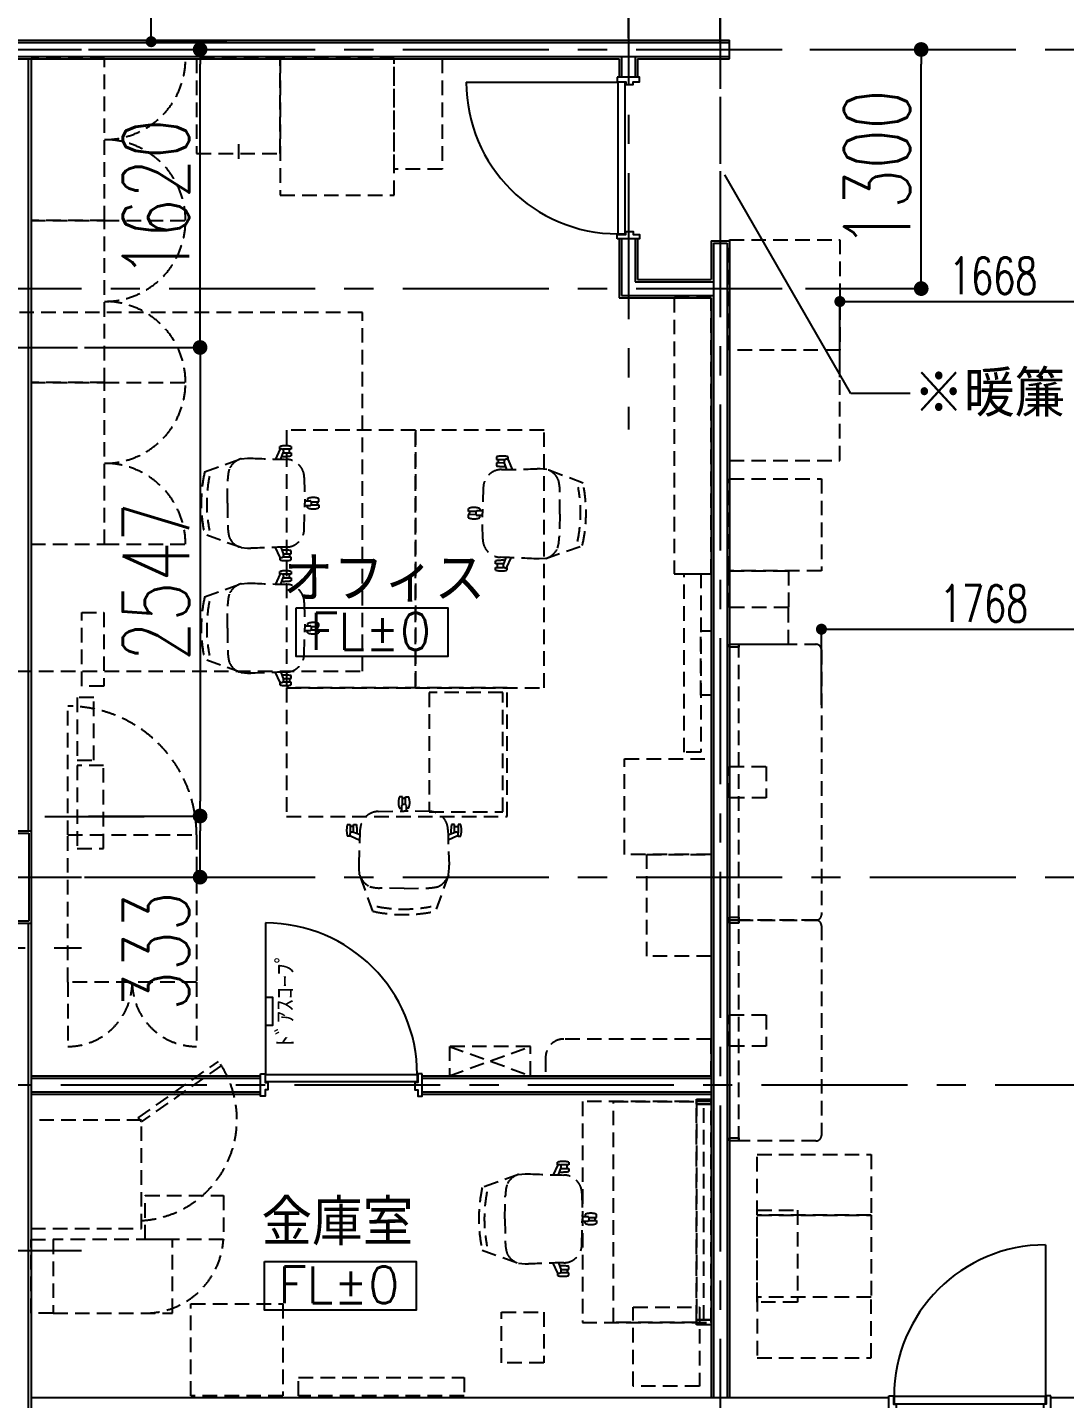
# Model space of a CAD drawing. Extents: x -119186 to 81195, y 1816 to 147180.
# Drawn here: x 31639 to 37278, y 29348 to 36803 of the extents above; entities that cross this region are included whole.
import ezdxf
from ezdxf.enums import TextEntityAlignment as Align

# ---------------------------------------------------------------- set-up
doc = ezdxf.new("R2010")
doc.units = 0
doc.header["$LTSCALE"] = 12.7
doc.header["$MEASUREMENT"] = 0
doc.header["$PDMODE"] = 1
doc.header["$PDSIZE"] = -2
for name, pattern in [('CENTER', [2, 1.25, -0.25, 0.25, -0.25]), ('DASH_0', [8, 6.299213, -1.700787]), ('HIDDEN2', [0.1875, 0.125, -0.0625])]:
    doc.linetypes.add(name, pattern=pattern)
doc.layers.get('0').update_dxf_attribs({"linetype": 'CONTINUOUS'})
doc.layers.get('DEFPOINTS').update_dxf_attribs({"color": 1, "linetype": 'CONTINUOUS'})
for name, color, linetype in [('50 zones', 3, 'CONTINUOUS'), ('80_SHELL_TEXT', 7, 'CONTINUOUS'), ('A_寸法', 9, 'CONTINUOUS'), ('A_建築（下図）', 8, 'CONTINUOUS'), ('A_建築（什器）', 8, 'CONTINUOUS'), ('A_建築（建具）', 2, 'CONTINUOUS'), ('A_建築（新設・仕上げ）', 2, 'CONTINUOUS'), ('A_建築（軽鉄下地）', 8, 'CONTINUOUS'), ('A_記述', 3, 'CONTINUOUS'), ('A_通り芯', 8, 'CENTER')]:
    doc.layers.add(name, color=color, linetype=linetype)
doc.styles.add('Dim', font='simplex.shx', dxfattribs={"width": 0.7, "bigfont": 'extfont2.shx'})
doc.styles.add('MUSER', font='SIMPLEX.shx', dxfattribs={"height": 300, "bigfont": 'BIGFONT.shx'})
doc.styles.get("Standard").update_dxf_attribs({"font": 'txt', "bigfont": 'BIGFONT.SHX'})
doc.dimstyles.new('1-200', dxfattribs={"dimscale": 200, "dimtxt": 3, "dimasz": 1, "dimexe": 1, "dimexo": 1, "dimgap": 1, "dimtad": 1, "dimdec": 0, "dimtxsty": 'Dim', "dimblk": 'DOT', "dimcen": 2.5, "dimadec": 0, "dimazin": 0, "dimtfac": 1, "dimtdec": 0, "dimtix": 1, "dimtmove": 2, "dimatfit": 3, "dimldrblk": '引出線', "dimfxl": 1, "dimlwd": -1, "dimlwe": -1, "dimarcsym": 0})

# ---------------------------------------------------------------- blocks, each defined once
blk = doc.blocks.new('_Dot')
at = {"color": 0, "linetype": 'ByBlock', "lineweight": -2}
blk.add_line((-0.5, 0), (-1, 0), dxfattribs=at)
at = {"color": 0, "linetype": 'ByBlock', "const_width": 0.5}
blk.add_lwpolyline([(-0.25, 0, 1), (0.25, 0, 1)], format="xyb", close=True, dxfattribs=at)
blk = doc.blocks.new('*D38')
at = {"layer": 'A_寸法', "color": 0, "transparency": 16777216}
for p, q in [((34826.2, 37349.6), (34746.2, 37349.6)), ((34906.2, 36743.4), (34906.2, 37349.6)), ((35406.2, 37349.6), (34906.2, 37349.6)), ((35406.2, 36721.2), (35406.2, 37349.6)), ((35486.2, 37349.6), (35566.2, 37349.6))]:
    blk.add_line(p, q, dxfattribs=at)
at = {"layer": 'DEFPOINTS', "color": 0, "transparency": 16777216}
for p in [(34906.2, 37349.6), (34906.2, 36743.4), (35406.2, 36721.2)]:
    blk.add_point(p, dxfattribs=at)
at = {"layer": 'A_寸法', "color": 0, "transparency": 16777216, "xscale": 80, "yscale": 80, "zscale": 80}
blk.add_blockref('_Dot', (34906.2, 37349.6), dxfattribs=at)
at = {"layer": 'A_寸法', "color": 0, "transparency": 16777216, "xscale": 80, "yscale": 80, "zscale": 80, "rotation": 180}
blk.add_blockref('_Dot', (35406.2, 37349.6), dxfattribs=at)
at = {"layer": 'A_寸法', "color": 0, "transparency": 16777216, "insert": (35156.2, 37589.6), "char_height": 360, "attachment_point": 5, "style": 'Dim'}
blk.add_mtext('500', dxfattribs=at)
blk = doc.blocks.new('引出線')
at = {"color": 0, "linetype": 'ByBlock'}
for points in [[(0, 0), (-1.96, -0.4)], [(-1, 0), (0, 0)]]:
    blk.add_lwpolyline(points, dxfattribs=at)
blk = doc.blocks.new('*D39')
at = {"layer": 'A_寸法', "color": 0, "transparency": 16777216}
for p, q in [((35892, 36682.6), (36498.3, 36682.6)), ((36498.3, 35462.6), (36498.3, 36602.6)), ((35869.9, 35382.6), (36498.3, 35382.6))]:
    blk.add_line(p, q, dxfattribs=at)
at = {"layer": 'DEFPOINTS', "color": 0, "transparency": 16777216}
for p in [(35892, 36682.6), (36498.3, 36682.6), (35869.9, 35382.6)]:
    blk.add_point(p, dxfattribs=at)
at = {"layer": 'A_寸法', "color": 0, "transparency": 16777216, "xscale": 80, "yscale": 80, "zscale": 80}
for p, rotation in [((36498.3, 36682.6), 90), ((36498.3, 35382.6), 270)]:
    blk.add_blockref('_Dot', p, dxfattribs=dict(at, rotation=rotation))
at = {"layer": 'A_寸法', "color": 0, "transparency": 16777216, "insert": (36258.3, 36032.6), "char_height": 360, "attachment_point": 5, "rotation": 90, "style": 'Dim'}
blk.add_mtext('1300', dxfattribs=at)
blk = doc.blocks.new('*D40')
at = {"layer": 'A_寸法', "color": 0, "transparency": 16777216}
for p, q in [((31971.4, 36682.6), (32577.7, 36682.6)), ((32577.7, 35142.6), (32577.7, 36602.6)), ((31949.3, 35062.6), (32577.7, 35062.6))]:
    blk.add_line(p, q, dxfattribs=at)
at = {"layer": 'DEFPOINTS', "color": 0, "transparency": 16777216}
for p in [(31971.4, 36682.6), (32577.7, 36682.6), (31949.3, 35062.6)]:
    blk.add_point(p, dxfattribs=at)
at = {"layer": 'A_寸法', "color": 0, "transparency": 16777216, "xscale": 80, "yscale": 80, "zscale": 80}
for p, rotation in [((32577.7, 36682.6), 90), ((32577.7, 35062.6), 270)]:
    blk.add_blockref('_Dot', p, dxfattribs=dict(at, rotation=rotation))
at = {"layer": 'A_寸法', "color": 0, "transparency": 16777216, "insert": (32337.7, 35872.6), "char_height": 360, "attachment_point": 5, "rotation": 90, "style": 'Dim'}
blk.add_mtext('1620', dxfattribs=at)
blk = doc.blocks.new('*D43')
at = {"layer": 'A_寸法', "color": 0, "transparency": 16777216}
for p, q in [((31949.3, 35062.6), (32577.7, 35062.6)), ((32577.7, 34982.6), (32577.7, 32595.1)), ((31971.4, 32515.1), (32577.7, 32515.1))]:
    blk.add_line(p, q, dxfattribs=at)
at = {"layer": 'DEFPOINTS', "color": 0, "transparency": 16777216}
for p in [(31949.3, 35062.6), (31971.4, 32515.1), (32577.7, 32515.1)]:
    blk.add_point(p, dxfattribs=at)
at = {"layer": 'A_寸法', "color": 0, "transparency": 16777216, "xscale": 80, "yscale": 80, "zscale": 80}
for p, rotation in [((32577.7, 35062.6), 90), ((32577.7, 32515.1), 270)]:
    blk.add_blockref('_Dot', p, dxfattribs=dict(at, rotation=rotation))
at = {"layer": 'A_寸法', "color": 0, "transparency": 16777216, "insert": (32337.7, 33788.9), "char_height": 360, "attachment_point": 5, "rotation": 90, "style": 'Dim'}
blk.add_mtext('2547', dxfattribs=at)
blk = doc.blocks.new('*D44')
at = {"layer": 'A_寸法', "color": 0, "transparency": 16777216}
for p, q in [((31971.4, 32515.1), (32577.7, 32515.1)), ((32577.7, 32262.6), (32577.7, 32435.1)), ((31949.3, 32182.6), (32577.7, 32182.6))]:
    blk.add_line(p, q, dxfattribs=at)
at = {"layer": 'DEFPOINTS', "color": 0, "transparency": 16777216}
for p in [(31971.4, 32515.1), (32577.7, 32515.1), (31949.3, 32182.6)]:
    blk.add_point(p, dxfattribs=at)
at = {"layer": 'A_寸法', "color": 0, "transparency": 16777216, "xscale": 80, "yscale": 80, "zscale": 80}
for p, rotation in [((32577.7, 32515.1), 90), ((32577.7, 32182.6), 270)]:
    blk.add_blockref('_Dot', p, dxfattribs=dict(at, rotation=rotation))
at = {"layer": 'A_寸法', "color": 0, "transparency": 16777216, "insert": (32337.7, 31779.9), "char_height": 360, "attachment_point": 5, "rotation": 90, "style": 'Dim'}
blk.add_mtext('333', dxfattribs=at)
blk = doc.blocks.new('*D134')
at = {"layer": 'A_寸法', "color": 0, "transparency": 16777216}
for p, q in [((36056.1, 34901.2), (36056.1, 35312.4)), ((36116.1, 35312.4), (37664.2, 35312.4)), ((37724.2, 34923.4), (37724.2, 35312.4))]:
    blk.add_line(p, q, dxfattribs=at)
at = {"layer": 'DEFPOINTS', "color": 0, "transparency": 16777216}
for p in [(37724.2, 35312.4), (36056.1, 34901.2), (37724.2, 34923.4)]:
    blk.add_point(p, dxfattribs=at)
at = {"layer": 'A_寸法', "color": 0, "transparency": 16777216, "xscale": 60, "yscale": 60, "zscale": 60, "rotation": 180}
blk.add_blockref('_Dot', (36056.1, 35312.4), dxfattribs=at)
at = {"layer": 'A_寸法', "color": 0, "transparency": 16777216, "xscale": 60, "yscale": 60, "zscale": 60}
blk.add_blockref('_Dot', (37724.2, 35312.4), dxfattribs=at)
at = {"layer": 'A_寸法', "color": 0, "transparency": 16777216, "insert": (36890.1, 35452.4), "char_height": 200, "attachment_point": 5, "style": 'Dim'}
blk.add_mtext('1668', dxfattribs=at)
blk = doc.blocks.new('*D123')
at = {"layer": 'A_寸法', "color": 0, "transparency": 16777216}
for p, q in [((35956.1, 33119.6), (35956.1, 33530.8)), ((36016.1, 33530.8), (37664.2, 33530.8)), ((37724.2, 33141.7), (37724.2, 33530.8))]:
    blk.add_line(p, q, dxfattribs=at)
at = {"layer": 'DEFPOINTS', "color": 0, "transparency": 16777216}
for p in [(37724.2, 33530.8), (35956.1, 33119.6), (37724.2, 33141.7)]:
    blk.add_point(p, dxfattribs=at)
at = {"layer": 'A_寸法', "color": 0, "transparency": 16777216, "xscale": 60, "yscale": 60, "zscale": 60, "rotation": 180}
blk.add_blockref('_Dot', (35956.1, 33530.8), dxfattribs=at)
at = {"layer": 'A_寸法', "color": 0, "transparency": 16777216, "xscale": 60, "yscale": 60, "zscale": 60}
blk.add_blockref('_Dot', (37724.2, 33530.8), dxfattribs=at)
at = {"layer": 'A_寸法', "color": 0, "transparency": 16777216, "insert": (36840.1, 33670.8), "char_height": 200, "attachment_point": 5, "style": 'Dim'}
blk.add_mtext('1768', dxfattribs=at)
blk = doc.blocks.new('*D129')
at = {"layer": 'A_寸法', "color": 0, "transparency": 16777216}
for p, q in [((32700.8, 39735.1), (32311.7, 39735.1)), ((32311.7, 36785.1), (32311.7, 39675.1)), ((32722.9, 36725.1), (32311.7, 36725.1))]:
    blk.add_line(p, q, dxfattribs=at)
at = {"layer": 'DEFPOINTS', "color": 0, "transparency": 16777216}
for p in [(32311.7, 39735.1), (32700.8, 39735.1), (32722.9, 36725.1)]:
    blk.add_point(p, dxfattribs=at)
at = {"layer": 'A_寸法', "color": 0, "transparency": 16777216, "xscale": 60, "yscale": 60, "zscale": 60}
for p, rotation in [((32311.7, 39735.1), 90), ((32311.7, 36725.1), 270)]:
    blk.add_blockref('_Dot', p, dxfattribs=dict(at, rotation=rotation))
at = {"layer": 'A_寸法', "color": 0, "transparency": 16777216, "insert": (32171.7, 38230.1), "char_height": 200, "attachment_point": 5, "rotation": 90, "style": 'Dim'}
blk.add_mtext('3010', dxfattribs=at)

msp = doc.modelspace()

# ---------------------------------------------------------------- linework, layer by layer
at = {"layer": '50 zones', "linetype": 'DASH_0', "ltscale": 2}
msp.add_lwpolyline([(35406.16, 36628.14), (35406.16, 35642.64)], dxfattribs=at)
at = {"layer": '80_SHELL_TEXT', "color": 0}
for points in [[(33099.73, 33646.65), (33924.08, 33646.65), (33924.08, 33382.04), (33099.73, 33382.04)], [(32927.55, 30093.68), (33751.9, 30093.68), (33751.9, 29829.07), (32927.55, 29829.07)]]:
    msp.add_lwpolyline(points, close=True, dxfattribs=at)
at = {"layer": 'A_建築（下図）', "color": 8}
for p, q in [((31153.66, 32435.14), (31658.66, 32435.14)), ((31658.66, 32435.14), (31658.66, 31930.14)), ((31166.16, 32422.64), (31646.16, 32422.64)), ((31646.16, 32422.64), (31646.16, 31942.64)), ((31658.66, 31930.14), (31153.66, 31930.14)), ((31646.16, 31942.64), (31166.16, 31942.64))]:
    msp.add_line(p, q, dxfattribs=at)
at = {"layer": 'A_建築（什器）', "color": 8, "linetype": 'HIDDEN2', "ltscale": 50}
for p, q in [((31658.66, 36632.64), (31658.66, 35752.64)), ((32058.66, 36632.64), (31658.66, 36632.64)), ((32058.66, 36632.64), (32498.66, 36632.64)), ((32058.66, 35752.64), (32058.66, 36632.64)), ((33013.66, 36632.64), (32558.66, 36632.64)), ((32558.66, 36632.64), (32558.66, 36117.64)), ((33633.66, 36632.64), (33013.66, 36632.64)), ((33013.66, 36632.64), (33013.66, 35890.64)), ((33013.66, 36117.64), (33013.66, 36632.64)), ((33633.66, 36032.64), (33633.66, 36632.64)), ((33633.66, 36632.64), (33893.66, 36632.64)), ((33633.66, 35890.64), (33633.66, 36632.64)), ((33893.66, 36632.64), (33893.66, 36032.64)), ((32786.16, 36167.64), (32786.16, 36067.64)), ((32558.66, 36117.64), (33013.66, 36117.64)), ((33893.66, 36032.64), (33633.66, 36032.64)), ((33013.66, 35890.64), (33633.66, 35890.64)), ((31658.66, 35752.64), (31658.66, 34872.64)), ((32058.66, 35752.64), (31658.66, 35752.64)), ((31658.66, 35752.64), (32058.66, 35752.64)), ((32058.66, 35752.64), (32498.66, 35752.64)), ((32058.66, 35752.64), (32498.66, 35752.64)), ((32058.66, 34872.64), (32058.66, 35752.64)), ((35356.16, 35332.64), (35156.16, 35332.64)), ((35156.16, 35332.64), (35156.16, 33832.64)), ((35356.16, 33832.64), (35356.16, 35332.64)), ((33460.43, 35252.64), (30510.45, 35252.64)), ((33460.43, 33303.02), (33460.43, 35252.64)), ((31658.66, 34872.64), (31658.66, 33992.64)), ((32058.66, 34872.64), (31658.66, 34872.64)), ((31658.66, 34872.64), (32058.66, 34872.64)), ((32058.66, 34872.64), (32498.66, 34872.64)), ((32058.66, 34872.64), (32498.66, 34872.64)), ((32058.66, 33992.64), (32058.66, 34872.64)), ((33048.21, 34612.03), (33048.21, 33212.03)), ((33748.21, 34612.03), (33048.21, 34612.03)), ((33748.21, 34612.03), (33748.21, 33212.03)), ((34448.21, 34612.03), (33748.21, 34612.03)), ((33748.21, 33212.03), (33748.21, 34612.03)), ((34448.21, 33212.03), (34448.21, 34612.03)), ((33011.03, 34509.59), (33011.03, 34523.78)), ((33073.65, 34523.78), (33073.65, 34509.17)), ((32602.41, 34385.76), (32800.32, 34457.17)), ((32800.32, 34457.17), (32836.28, 34460.67)), ((32836.28, 34460.67), (32853.46, 34460.67)), ((33011.53, 34506.89), (32988.23, 34455.7)), ((33017.58, 34454.93), (33031.54, 34494.34)), ((33063.89, 34509.17), (33029.21, 34509.17)), ((33030.25, 34490.05), (33063.89, 34490.05)), ((33063.89, 34490.05), (33063.89, 34509.17)), ((33073.65, 34509.17), (33063.89, 34509.17)), ((33063.89, 34490.05), (33073.65, 34490.05)), ((33073.65, 34490.05), (33073.65, 34473.63)), ((34190.06, 34468.55), (34189.9, 34453.94)), ((34189.9, 34453.94), (34199.66, 34453.83)), ((34199.45, 34434.71), (34199.66, 34453.83)), ((34199.66, 34453.83), (34234.34, 34453.45)), ((34252, 34450.97), (34274.73, 34399.52)), ((34252.52, 34453.67), (34252.68, 34467.86)), ((34189.69, 34434.82), (34189.51, 34418.41)), ((34199.45, 34434.71), (34189.69, 34434.82)), ((34233.09, 34434.34), (34199.45, 34434.71)), ((34245.36, 34399.08), (34231.84, 34438.65)), ((34426.72, 34402.81), (34409.54, 34403)), ((34462.64, 34398.91), (34426.72, 34402.81)), ((34659.74, 34325.31), (34462.64, 34398.91)), ((32726.09, 34215.67), (32728.07, 34348.34)), ((33144.35, 34356.14), (33146.93, 34215.67)), ((34117.51, 34301.7), (34113.37, 34161.27)), ((33146.7, 34228.03), (33176.72, 34228.6)), ((33161.93, 34240.7), (33161.93, 34228.6)), ((33183.48, 34224.14), (33217, 34224.14)), ((33217, 34224.14), (33217, 34215.67)), ((33217, 34224.14), (33224.09, 34224.14)), ((33224.09, 34224.14), (33224.09, 34240.7)), ((34534.19, 34156.6), (34533.67, 34289.29)), ((32726.09, 34215.67), (32728.07, 34091.08)), ((33144.35, 34075.2), (33146.93, 34215.67)), ((33146.7, 34203.31), (33176.72, 34202.74)), ((33161.93, 34190.63), (33161.93, 34202.74)), ((33183.48, 34207.19), (33217, 34207.19)), ((33217, 34207.19), (33217, 34215.67)), ((33217, 34207.19), (33224.09, 34207.19)), ((33224.09, 34207.19), (33224.09, 34190.63)), ((34036.12, 34153.65), (34035.93, 34137.09)), ((34043.21, 34153.57), (34036.12, 34153.65)), ((34036.3, 34170.6), (34036.49, 34187.16)), ((34043.39, 34170.52), (34036.3, 34170.6)), ((34043.21, 34153.57), (34043.3, 34162.05)), ((34076.72, 34153.2), (34043.21, 34153.57)), ((34043.39, 34170.52), (34043.3, 34162.05)), ((34076.91, 34170.15), (34043.39, 34170.52)), ((34113.47, 34148.91), (34083.44, 34148.67)), ((34113.74, 34173.62), (34083.72, 34174.53)), ((34098.1, 34136.4), (34098.23, 34148.51)), ((34098.65, 34186.47), (34098.52, 34174.37)), ((34114.39, 34020.78), (34113.37, 34161.27)), ((34534.19, 34156.6), (34530.82, 34032.04)), ((32800.32, 33974.17), (32602.41, 34045.58)), ((31658.66, 33992.64), (32058.66, 33992.64)), ((32058.66, 33992.64), (32498.66, 33992.64)), ((32800.32, 33974.17), (32836.28, 33970.67)), ((32836.28, 33970.67), (32853.46, 33970.67)), ((33011.53, 33924.45), (32988.23, 33975.64)), ((33011.03, 33921.75), (33011.03, 33907.56)), ((33017.58, 33976.41), (33031.54, 33937)), ((33063.89, 33922.17), (33029.21, 33922.17)), ((33030.25, 33941.29), (33063.89, 33941.29)), ((33063.89, 33941.29), (33063.89, 33922.17)), ((33063.89, 33941.29), (33073.65, 33941.29)), ((33073.65, 33922.17), (33063.89, 33922.17)), ((33073.65, 33941.29), (33073.65, 33957.7)), ((33073.65, 33907.56), (33073.65, 33922.17)), ((34240.05, 33920.59), (34225.66, 33881.34)), ((34457.28, 33915.94), (34655.97, 33985.15)), ((34183.23, 33852.36), (34183.39, 33866.98)), ((34183.39, 33866.98), (34193.15, 33866.87)), ((34183.6, 33886.09), (34183.78, 33902.51)), ((34193.36, 33885.98), (34183.6, 33886.09)), ((34193.36, 33885.98), (34193.15, 33866.87)), ((34193.15, 33866.87), (34227.83, 33866.48)), ((34227, 33885.61), (34193.36, 33885.98)), ((34245.54, 33868.56), (34269.4, 33919.5)), ((34246, 33865.86), (34245.85, 33851.67)), ((34421.28, 33912.84), (34404.1, 33913.03)), ((34457.28, 33915.94), (34421.28, 33912.84)), ((32602.41, 33706.3), (32800.32, 33777.71)), ((32800.32, 33777.71), (32836.28, 33781.21)), ((32836.28, 33781.21), (32853.46, 33781.21)), ((33011.53, 33827.43), (32988.23, 33776.24)), ((33011.03, 33830.13), (33011.03, 33844.32)), ((33017.58, 33775.47), (33031.54, 33814.88)), ((33063.89, 33829.71), (33029.21, 33829.71)), ((33030.25, 33810.59), (33063.89, 33810.59)), ((33063.89, 33810.59), (33063.89, 33829.71)), ((33073.65, 33829.71), (33063.89, 33829.71)), ((33063.89, 33810.59), (33073.65, 33810.59)), ((33073.65, 33844.32), (33073.65, 33829.71)), ((33073.65, 33810.59), (33073.65, 33794.18)), ((35156.16, 33832.64), (35356.16, 33832.64)), ((35209.65, 32861.64), (35209.65, 33832.64)), ((35209.65, 33832.64), (35300.15, 33832.64)), ((35300.15, 33832.64), (35300.15, 32861.64)), ((32726.09, 33536.21), (32728.07, 33668.88)), ((33144.35, 33676.68), (33146.93, 33536.21)), ((31934.29, 33221.17), (31934.29, 33621.17)), ((31934.29, 33621.17), (32054.29, 33621.17)), ((32054.29, 33621.17), (32054.29, 33221.17)), ((33146.7, 33548.57), (33176.72, 33549.14)), ((33161.93, 33561.24), (33161.93, 33549.14)), ((33224.09, 33544.69), (33224.09, 33561.24)), ((32726.09, 33536.21), (32728.07, 33411.62)), ((33144.35, 33395.74), (33146.93, 33536.21)), ((33146.7, 33523.85), (33176.72, 33523.28)), ((33161.93, 33511.18), (33161.93, 33523.28)), ((33183.48, 33544.69), (33217, 33544.69)), ((33183.48, 33527.74), (33217, 33527.74)), ((33217, 33544.69), (33217, 33536.21)), ((33217, 33544.69), (33224.09, 33544.69)), ((33217, 33527.74), (33217, 33536.21)), ((33217, 33527.74), (33224.09, 33527.74)), ((33224.09, 33527.74), (33224.09, 33511.18)), ((35300.15, 33172.14), (35300.15, 33522.14)), ((35300.15, 33522.14), (35356.15, 33522.14)), ((35356.15, 33522.14), (35356.15, 33172.14)), ((35456.13, 33432.57), (35456.13, 31964.57)), ((32800.32, 33294.71), (32602.41, 33366.12)), ((30510.45, 33303.02), (33460.43, 33303.02)), ((32800.32, 33294.71), (32836.28, 33291.21)), ((32836.28, 33291.21), (32853.46, 33291.21)), ((33011.53, 33244.99), (32988.23, 33296.18)), ((33017.58, 33296.95), (33031.54, 33257.54)), ((33030.25, 33261.83), (33063.89, 33261.83)), ((33063.89, 33261.83), (33063.89, 33242.71)), ((33063.89, 33261.83), (33073.65, 33261.83)), ((33073.65, 33261.83), (33073.65, 33278.25)), ((32054.29, 33221.17), (31934.29, 33221.17)), ((33011.03, 33242.29), (33011.03, 33228.1)), ((33063.89, 33242.71), (33029.21, 33242.71)), ((34248.21, 33212.03), (33048.21, 33212.03)), ((33048.21, 33212.03), (33048.21, 32512.03)), ((33048.21, 33212.03), (33748.21, 33212.03)), ((33073.65, 33242.71), (33063.89, 33242.71)), ((33073.65, 33228.1), (33073.65, 33242.71)), ((33748.21, 33212.03), (34448.21, 33212.03)), ((34223.21, 33187.03), (33823.21, 33187.03)), ((33823.21, 33187.03), (33823.21, 32537.03)), ((34223.21, 32537.03), (34223.21, 33187.03)), ((34248.21, 32512.03), (34248.21, 33212.03)), ((31858.66, 32412.03), (31858.66, 33112.03)), ((31909.49, 33159.27), (31909.49, 32819.27)), ((31999.49, 33159.27), (31909.49, 33159.27)), ((31999.49, 32819.27), (31999.49, 33159.27)), ((35356.15, 33172.14), (35300.15, 33172.14)), ((31909.49, 32819.27), (31999.49, 32819.27)), ((34886.15, 32306.21), (34886.15, 32826.21)), ((34886.15, 32826.21), (35356.15, 32826.21)), ((35300.15, 32861.64), (35209.65, 32861.64)), ((35356.15, 32826.21), (35356.15, 32306.21)), ((31909.49, 32789.27), (31909.49, 32339.27)), ((32053.49, 32789.27), (31909.49, 32789.27)), ((32053.49, 32339.27), (32053.49, 32789.27)), ((33678.29, 32619.12), (33661.73, 32619.12)), ((33678.29, 32612.03), (33678.29, 32619.12)), ((33678.29, 32578.51), (33678.29, 32612.03)), ((33678.29, 32612.03), (33686.76, 32612.03)), ((33695.24, 32612.03), (33686.76, 32612.03)), ((33695.24, 32612.03), (33695.24, 32619.12)), ((33695.24, 32619.12), (33711.8, 32619.12)), ((33695.24, 32578.51), (33695.24, 32612.03)), ((33048.21, 32512.03), (34248.21, 32512.03)), ((33546.3, 32539.38), (33686.76, 32541.96)), ((33661.73, 32556.95), (33673.83, 32556.95)), ((33674.41, 32541.72), (33673.83, 32571.75)), ((33827.23, 32539.38), (33686.76, 32541.96)), ((33699.12, 32541.72), (33699.69, 32571.75)), ((33711.8, 32556.95), (33699.69, 32556.95)), ((33823.21, 32537.03), (34223.21, 32537.03)), ((33378.65, 32468.68), (33393.26, 32468.68)), ((33393.26, 32468.68), (33393.26, 32458.92)), ((33412.38, 32458.92), (33393.26, 32458.92)), ((33393.26, 32458.92), (33393.26, 32424.23)), ((33412.38, 32458.92), (33412.38, 32468.68)), ((33412.38, 32468.68), (33428.8, 32468.68)), ((33412.38, 32425.28), (33412.38, 32458.92)), ((33961.14, 32468.68), (33944.73, 32468.68)), ((33961.14, 32458.92), (33961.14, 32468.68)), ((33961.14, 32425.28), (33961.14, 32458.92)), ((33961.14, 32458.92), (33980.26, 32458.92)), ((33994.88, 32468.68), (33980.26, 32468.68)), ((33980.26, 32468.68), (33980.26, 32458.92)), ((33980.26, 32458.92), (33980.26, 32424.23)), ((31858.66, 31612.03), (31858.66, 32412.03)), ((31858.66, 32412.03), (32558.66, 32412.03)), ((32558.66, 32412.03), (32558.66, 31612.03)), ((33392.84, 32406.06), (33378.65, 32406.06)), ((33395.54, 32406.55), (33446.74, 32383.25)), ((33447.51, 32412.61), (33408.09, 32426.57)), ((33926.02, 32412.61), (33965.44, 32426.57)), ((33977.99, 32406.55), (33926.79, 32383.25)), ((33980.68, 32406.06), (33994.88, 32406.06)), ((31909.49, 32339.27), (32053.49, 32339.27)), ((35356.15, 32306.21), (34886.15, 32306.21)), ((35006.15, 31752.21), (35006.15, 32306.21)), ((35006.15, 32306.21), (35356.15, 32306.21)), ((35356.15, 32306.21), (35356.15, 31752.21)), ((33441.76, 32231.31), (33441.76, 32248.49)), ((33445.26, 32195.35), (33441.76, 32231.31)), ((33928.27, 32195.35), (33931.76, 32231.31)), ((33931.76, 32231.31), (33931.76, 32248.49)), ((33516.67, 31997.44), (33445.26, 32195.35)), ((33928.27, 32195.35), (33856.85, 31997.44)), ((33686.76, 32121.12), (33554.09, 32123.1)), ((33686.76, 32121.12), (33811.35, 32123.1)), ((35456.13, 31932.57), (35456.13, 30764.57)), ((35356.15, 31752.21), (35006.15, 31752.21)), ((31858.66, 31612.03), (31858.66, 31262.03)), ((32558.66, 31612.03), (31858.66, 31612.03)), ((32558.66, 31612.03), (32558.66, 31262.03)), ((33933.76, 31262.64), (34373.76, 31102.64)), ((33933.76, 31102.64), (34373.76, 31262.64)), ((34373.76, 31262.64), (33933.76, 31262.64)), ((33933.76, 31262.64), (33933.76, 31102.64)), ((34373.76, 31102.64), (34373.76, 31262.64)), ((35356.16, 31302.64), (34556.16, 31302.64)), ((35356.16, 31102.64), (35356.16, 31302.64)), ((32240.93, 30874.69), (32678.47, 31181.06)), ((34456.16, 31202.64), (34456.16, 31102.64)), ((32694.27, 31158.5), (32256.72, 30852.13)), ((33933.76, 31102.64), (34373.76, 31102.64)), ((34456.16, 31102.64), (35356.16, 31102.64)), ((34656.16, 30962.03), (34656.16, 29762.03)), ((35356.16, 30962.03), (34656.16, 30962.03)), ((34826.16, 29762.03), (34826.16, 30962.03)), ((34826.16, 30962.03), (35276.16, 30962.03)), ((35276.16, 30948.03), (35276.16, 30976.03)), ((35276.16, 30976.03), (35356.16, 30976.03)), ((35276.16, 30962.03), (35276.16, 29762.03)), ((35356.16, 30948.03), (35276.16, 30948.03)), ((35276.16, 29776.03), (35276.16, 30948.03)), ((35276.16, 30948.03), (35356.16, 30948.03)), ((35316.16, 29776.03), (35316.16, 30948.03)), ((35356.16, 30976.03), (35356.16, 30948.03)), ((35356.16, 29762.03), (35356.16, 30962.03)), ((35356.16, 30948.03), (35356.16, 29776.03)), ((32256.72, 30852.13), (32240.93, 30874.69)), ((32259.66, 30862.03), (31658.66, 30862.03)), ((31658.66, 30862.03), (31658.66, 30272.03)), ((32259.66, 30272.03), (32259.66, 30862.03)), ((34309.54, 30566.05), (34111.63, 30494.64)), ((34309.54, 30566.05), (34345.5, 30569.55)), ((34345.5, 30569.55), (34362.68, 30569.55)), ((34520.75, 30615.77), (34497.45, 30564.57)), ((34520.25, 30618.47), (34520.25, 30632.66)), ((34526.81, 30563.8), (34540.77, 30603.22)), ((34573.11, 30618.05), (34538.43, 30618.05)), ((34539.48, 30598.93), (34573.11, 30598.93)), ((34573.11, 30598.93), (34573.11, 30618.05)), ((34582.87, 30618.05), (34573.11, 30618.05)), ((34573.11, 30598.93), (34582.87, 30598.93)), ((34582.87, 30632.66), (34582.87, 30618.05)), ((34582.87, 30598.93), (34582.87, 30582.51)), ((32278.66, 30212.03), (32278.66, 30452.03)), ((32278.66, 30452.03), (32704.66, 30452.03)), ((32704.66, 30452.03), (32704.66, 30212.03)), ((34235.31, 30324.55), (34237.3, 30449.13)), ((34653.57, 30465.02), (34656.16, 30324.55)), ((34671.15, 30349.58), (34671.15, 30337.48)), ((34733.32, 30333.02), (34733.32, 30349.58)), ((31658.66, 30272.03), (32259.66, 30272.03)), ((34235.31, 30324.55), (34237.3, 30191.88)), ((34653.57, 30184.08), (34656.16, 30324.55)), ((34655.92, 30336.9), (34685.95, 30337.48)), ((34655.92, 30312.19), (34685.95, 30311.62)), ((34671.15, 30299.51), (34671.15, 30311.62)), ((34692.71, 30333.02), (34726.23, 30333.02)), ((34692.71, 30316.07), (34726.23, 30316.07)), ((34726.23, 30333.02), (34726.23, 30324.55)), ((34726.23, 30333.02), (34733.32, 30333.02)), ((34726.23, 30316.07), (34726.23, 30324.55)), ((34726.23, 30316.07), (34733.32, 30316.07)), ((34733.32, 30316.07), (34733.32, 30299.51)), ((31658.66, 30212.03), (31778.66, 30212.03)), ((31658.66, 29812.03), (31658.66, 30212.03)), ((31778.66, 30212.03), (31778.66, 29812.03)), ((32428.66, 30212.03), (31778.66, 30212.03)), ((31778.66, 30212.03), (31778.66, 29812.03)), ((32704.66, 30212.03), (32278.66, 30212.03)), ((32428.66, 29812.03), (32428.66, 30212.03)), ((34111.63, 30154.46), (34309.54, 30083.04)), ((34309.54, 30083.04), (34345.5, 30079.55)), ((34345.5, 30079.55), (34362.68, 30079.55)), ((34520.75, 30033.32), (34497.45, 30084.52)), ((34526.81, 30085.29), (34540.77, 30045.88)), ((34539.48, 30050.17), (34573.11, 30050.17)), ((34573.11, 30050.17), (34573.11, 30031.05)), ((34573.11, 30050.17), (34582.87, 30050.17)), ((34582.87, 30050.17), (34582.87, 30066.58)), ((34520.25, 30030.63), (34520.25, 30016.43)), ((34573.11, 30031.05), (34538.43, 30031.05)), ((34582.87, 30031.05), (34573.11, 30031.05)), ((34582.87, 30016.43), (34582.87, 30031.05)), ((32527.68, 29862.03), (33027.68, 29862.03)), ((32527.68, 29362.03), (32527.68, 29862.03)), ((33027.68, 29862.03), (33027.68, 29362.03)), ((34932.77, 29414.97), (34932.77, 29844.97)), ((34932.77, 29844.97), (35292.77, 29844.97)), ((35292.77, 29844.97), (35292.77, 29414.97)), ((31778.66, 29812.03), (31658.66, 29812.03)), ((31778.66, 29812.03), (32428.66, 29812.03)), ((34216.62, 29542.65), (34216.62, 29817.65)), ((34216.62, 29817.65), (34446.62, 29817.65)), ((34446.62, 29817.65), (34446.62, 29542.65)), ((34656.16, 29762.03), (35356.16, 29762.03)), ((35276.16, 29762.03), (34826.16, 29762.03)), ((35276.16, 29748.03), (35276.16, 29776.03)), ((35276.16, 29776.03), (35356.16, 29776.03)), ((35356.16, 29776.03), (35276.16, 29776.03)), ((35356.16, 29748.03), (35276.16, 29748.03)), ((35356.16, 29776.03), (35356.16, 29748.03)), ((34446.62, 29542.65), (34216.62, 29542.65)), ((33112.93, 29362.03), (33112.93, 29462.29)), ((33112.93, 29462.29), (34012.93, 29462.29)), ((34012.93, 29462.29), (34012.93, 29362.03)), ((35292.77, 29414.97), (34932.77, 29414.97)), ((33027.68, 29362.03), (32527.68, 29362.03)), ((34012.93, 29362.03), (33112.93, 29362.03))]:
    msp.add_line(p, q, dxfattribs=at)
for points in [[(35456.14, 35648.57), (36056.13, 35648.57), (36056.13, 35048.57), (35456.14, 35048.57)], [(36056.13, 35048.57), (35456.13, 35048.57), (35456.13, 34448.57), (36056.13, 34448.57)], [(35456.13, 34348.57), (35956.13, 34348.57), (35956.13, 33848.57), (35456.13, 33848.57)], [(35456.13, 33848.57), (35776.13, 33848.57), (35776.13, 33648.57), (35456.13, 33648.57)], [(35776.13, 33648.57), (35456.13, 33648.57), (35456.13, 33448.57), (35776.13, 33448.57)], [(35456.13, 33432.57), (35456.13, 33448.57), (35506.13, 33448.57), (35506.13, 33432.57)], [(35456.13, 32613.57), (35456.13, 32783.57), (35656.13, 32783.57), (35656.13, 32613.57)], [(35456.13, 31948.57), (35456.13, 31964.57), (35506.13, 31964.57), (35506.13, 31948.57)], [(35456.13, 31932.57), (35456.13, 31948.57), (35506.13, 31948.57), (35506.13, 31932.57)], [(35456.13, 31263.57), (35456.13, 31433.57), (35656.13, 31433.57), (35656.13, 31263.57)], [(35456.13, 30748.57), (35456.13, 30764.57), (35506.13, 30764.57), (35506.13, 30748.57)], [(35606.13, 30674.64), (36226.13, 30674.64), (36226.13, 30344.64), (35606.13, 30344.64)], [(35606.13, 30372.14), (35826.13, 30372.14), (35826.13, 29872.14), (35606.13, 29872.14)], [(35606.13, 30344.64), (36226.13, 30344.64), (36226.13, 29899.64), (35606.13, 29899.64)], [(35606.13, 29569.64), (36226.13, 29569.64), (36226.13, 29899.64), (35606.13, 29899.64)]]:
    msp.add_lwpolyline(points, close=True, dxfattribs=at)
for points in [[(35506.13, 31948.57), (35506.13, 33448.57), (35926.13, 33448.57, -0.4142136), (35956.13, 33418.57), (35956.13, 31978.57, -0.4142136), (35926.13, 31948.57)], [(35506.13, 30748.57), (35506.13, 31948.57), (35926.13, 31948.57, -0.4142136), (35956.13, 31918.57), (35956.13, 30778.57, -0.4142136), (35926.13, 30748.57)]]:
    msp.add_lwpolyline(points, format="xyb", close=True, dxfattribs=at)
for centre, radius, start, end in [((32058.66, 36632.64), 440, 270, 0), ((32058.66, 35752.64), 440, 0, 90), ((32058.66, 35752.64), 440, 270, 0), ((32058.66, 34872.64), 440, 0, 90), ((32058.66, 34872.64), 440, 270, 0), ((33042.34, 34407.39), 120.53, 74.943455, 105.056545), ((32829.23, 34359.42), 101.94, 106.47518, 155.577346), ((33205.67, 42177), 7724.37, 267.386573, 268.818734), ((33020.22, 34498.53), 12.07, 339.696183, 136.125341), ((33033.92, 34720.48), 250.03, 268.631115, 279.143814), ((33044.37, 34354.3), 100, 1.053766, 88.818734), ((34220.08, 34351.82), 120.53, 74.307828, 104.420918), ((34243.21, 34442.71), 12.07, 43.239032, 199.66819), ((32058.66, 33992.64), 440, 0, 90), ((33373.85, 34215.67), 789.97, 167.566185, 192.433815), ((32948.46, 34341.09), 220.51, 164.081998, 178.115355), ((34217.47, 34298.75), 100, 90.545639, 178.310608), ((34231.98, 34664.8), 250.03, 260.220559, 270.733258), ((34142.95, 42122.77), 7724.37, 270.545639, 271.9778), ((34432.64, 34301.48), 101.94, 23.787027, 72.889193), ((33373.85, 34215.67), 759.97, 168.804454, 191.195546), ((34313.22, 34284.48), 220.51, 1.249018, 15.282375), ((33886.47, 34163.79), 759.97, 348.168827, 10.559919), ((33886.47, 34163.79), 789.97, 346.930558, 11.798188), ((33193.01, 34160.18), 86.31, 68.890753, 111.109247), ((33169.8, 34216.72), 13.75, 355.594253, 59.753169), ((33193.01, 34271.15), 86.31, 248.890753, 291.109247), ((33169.8, 34214.61), 13.75, 300.246831, 4.405747), ((34066.68, 34106.3), 86.31, 68.255126, 110.47362), ((34090.49, 34160.47), 13.75, 174.958626, 239.117542), ((34090.52, 34162.58), 13.75, 119.611204, 183.77012), ((33018.55, 34099.36), 290.59, 181.631543, 193.854245), ((33044.37, 34077.04), 100, 271.181266, 358.946234), ((34067.91, 34217.26), 86.31, 248.255126, 290.47362), ((32829.23, 34071.92), 101.94, 204.422654, 253.52482), ((34214.39, 34021.51), 100, 180.418139, 268.183107), ((34240.46, 34043.54), 290.59, 345.510128, 357.73283), ((33205.67, 26254.34), 7724.37, 91.181266, 92.613427), ((33020.22, 33932.81), 12.07, 223.874659, 20.303817), ((33033.92, 33710.86), 250.03, 80.856186, 91.368885), ((33966.32, 26201.08), 7724.37, 86.750946, 88.183107), ((34429.46, 34014.01), 101.94, 285.839553, 334.941719), ((33042.34, 34023.95), 120.53, 254.943455, 285.056545), ((33042.34, 33727.93), 120.53, 74.943455, 105.056545), ((34215.83, 33968.4), 120.53, 254.307828, 284.420918), ((34220.78, 33655.23), 250.03, 87.995488, 98.508187), ((34236.93, 33877.02), 12.07, 159.060556, 315.489714), ((32829.23, 33679.96), 101.94, 106.47518, 155.577346), ((33205.67, 41497.54), 7724.37, 267.386573, 268.818734), ((33020.22, 33819.07), 12.07, 339.696183, 136.125341), ((33033.92, 34041.02), 250.03, 268.631115, 279.143814), ((33044.37, 33674.84), 100, 1.053766, 88.818734), ((33373.85, 33536.21), 789.97, 167.566185, 192.433815), ((32948.46, 33661.63), 220.51, 164.081998, 178.115355), ((33373.85, 33536.21), 759.97, 168.804454, 191.195546), ((33193.01, 33480.73), 86.31, 68.890753, 111.109247), ((33169.8, 33537.27), 13.75, 355.594253, 59.753169), ((33193.01, 33591.69), 86.31, 248.890753, 291.109247), ((33169.8, 33535.15), 13.75, 300.246831, 4.405747), ((33018.55, 33419.9), 290.59, 181.631543, 193.854245), ((32829.23, 33392.46), 101.94, 204.422654, 253.52482), ((33044.37, 33397.58), 100, 271.181266, 358.946234), ((33205.67, 25574.88), 7724.37, 91.181266, 92.613427), ((33020.22, 33253.35), 12.07, 223.874659, 20.303817), ((33033.92, 33031.4), 250.03, 80.856186, 91.368885), ((33042.34, 33344.49), 120.53, 254.943455, 285.056545), ((31858.66, 32412.03), 700, 0, 90), ((33742.25, 32588.04), 86.31, 158.890753, 201.109247), ((33685.71, 32564.82), 13.75, 85.594253, 149.753169), ((33687.82, 32564.82), 13.75, 30.246831, 94.405747), ((33631.28, 32588.04), 86.31, 338.890753, 21.109247), ((33548.13, 32439.39), 100, 91.053766, 178.818734), ((33825.39, 32439.39), 100, 1.181266, 88.946234), ((33495.04, 32437.37), 120.53, 164.943455, 195.056545), ((33181.95, 32428.95), 250.03, 358.631115, 9.143814), ((25725.43, 32600.7), 7724.37, 357.386573, 358.818734), ((41648.1, 32600.7), 7724.37, 181.181266, 182.613427), ((34191.58, 32428.95), 250.03, 170.856186, 181.368885), ((33878.48, 32437.37), 120.53, 344.943455, 15.056545), ((33403.9, 32415.25), 12.07, 69.696183, 226.125341), ((33969.62, 32415.25), 12.07, 313.874659, 110.303817), ((33543.02, 32224.26), 101.94, 196.47518, 245.577346), ((33561.34, 32343.49), 220.51, 254.081998, 268.115355), ((33803.08, 32413.57), 290.59, 271.631543, 283.854245), ((33830.51, 32224.26), 101.94, 294.422654, 343.52482), ((33686.76, 32768.87), 789.97, 257.566185, 282.433815), ((33686.76, 32768.87), 759.97, 258.804454, 281.195546), ((31858.66, 31612.03), 350, 270, 0), ((32558.66, 31612.03), 350, 180, 270), ((34556.16, 31202.64), 100, 90, 180), ((32227.41, 30865.2), 550.66, 273.357466, 35.00153), ((34338.46, 30468.29), 101.94, 106.47518, 155.577346), ((34714.89, 38285.88), 7724.37, 267.386573, 268.818734), ((34551.56, 30516.27), 120.53, 74.943455, 105.056545), ((34529.45, 30607.41), 12.07, 339.696183, 136.125341), ((34543.14, 30829.36), 250.03, 268.631115, 279.143814), ((34883.07, 30324.55), 789.97, 167.566185, 192.433815), ((34527.77, 30440.86), 290.59, 166.145755, 178.368457), ((34553.59, 30463.18), 100, 1.053766, 88.818734), ((34883.07, 30324.55), 759.97, 168.804454, 191.195546), ((34702.23, 30269.06), 86.31, 68.890753, 111.109247), ((34702.23, 30380.03), 86.31, 248.890753, 291.109247), ((34679.02, 30325.6), 13.75, 355.594253, 59.753169), ((34679.02, 30323.49), 13.75, 300.246831, 4.405747), ((32278.03, 30239.54), 427.51, 270.083936, 356.310256), ((34457.69, 30199.13), 220.51, 181.884645, 195.918002), ((34338.46, 30180.8), 101.94, 204.422654, 253.52482), ((34553.59, 30185.92), 100, 271.181266, 358.946234), ((34714.89, 22363.21), 7724.37, 91.181266, 92.613427), ((34529.45, 30041.69), 12.07, 223.874659, 20.303817), ((34543.14, 29819.73), 250.03, 80.856186, 91.368885), ((34551.56, 30132.83), 120.53, 254.943455, 285.056545)]:
    msp.add_arc(centre, radius, start, end, dxfattribs=at)
at = {"layer": 'A_建築（建具）'}
for p, q in [((34025.16, 36504.64), (34849.16, 36504.64)), ((32933.74, 31933.64), (32933.74, 31109.64)), ((37174.91, 30183.64), (37174.91, 29359.64))]:
    msp.add_line(p, q, dxfattribs=at)
for points in [[(34846.16, 36532.64), (34846.16, 36507.64), (34892.16, 36507.64), (34892.16, 36492.64), (34932.16, 36492.64), (34932.16, 36507.64), (34966.16, 36507.64), (34966.16, 36532.64), (34846.16, 36532.64)], [(34846.16, 35652.64), (34846.16, 35677.64), (34892.16, 35677.64), (34892.16, 35692.64), (34932.16, 35692.64), (34932.16, 35677.64), (34966.16, 35677.64), (34966.16, 35652.64), (34846.16, 35652.64)], [(32905.74, 31112.64), (32930.74, 31112.64), (32930.74, 31066.64), (32945.74, 31066.64), (32945.74, 31026.64), (32930.74, 31026.64), (32930.74, 30992.64), (32905.74, 30992.64), (32905.74, 31112.64)], [(33785.74, 31112.64), (33760.74, 31112.64), (33760.74, 31066.64), (33745.74, 31066.64), (33745.74, 31026.64), (33760.74, 31026.64), (33760.74, 30992.64), (33785.74, 30992.64), (33785.74, 31112.64)], [(36322.91, 29362.64), (36347.91, 29362.64), (36347.91, 29316.64), (36362.91, 29316.64), (36362.91, 29276.64), (36347.91, 29276.64), (36347.91, 29242.64), (36322.91, 29242.64), (36322.91, 29362.64)], [(37202.91, 29362.64), (37177.91, 29362.64), (37177.91, 29316.64), (37162.91, 29316.64), (37162.91, 29276.64), (37177.91, 29276.64), (37177.91, 29242.64), (37202.91, 29242.64), (37202.91, 29362.64)]]:
    msp.add_lwpolyline(points, dxfattribs=at)
for points in [[(34849.16, 36504.64), (34849.16, 35680.64), (34889.16, 35680.64), (34889.16, 36504.64)], [(32933.74, 31377.92), (32973.74, 31377.92), (32973.74, 31527.92), (32933.74, 31527.92)], [(32933.74, 31109.64), (33757.74, 31109.64), (33757.74, 31069.64), (32933.74, 31069.64)], [(37174.91, 29359.64), (36350.91, 29359.64), (36350.91, 29319.64), (37174.91, 29319.64)]]:
    msp.add_lwpolyline(points, close=True, dxfattribs=at)
for centre, start, end in [((34849.16, 36504.64), 180, 270), ((32933.74, 31109.64), 0, 90), ((37174.91, 29359.64), 90, 180)]:
    msp.add_arc(centre, 824, start, end, dxfattribs=at)
at = {"layer": 'A_建築（新設・仕上げ）'}
for p, q in [((24256.16, 36732.64), (35456.16, 36732.64)), ((24256.16, 36632.64), (34856.16, 36632.64)), ((31658.66, 36632.64), (31658.66, 32435.14)), ((34856.16, 36632.64), (34856.16, 36532.64)), ((34956.16, 36632.64), (34956.16, 36532.64)), ((34956.16, 36632.64), (35456.16, 36632.64)), ((34856.16, 35652.64), (34856.16, 35332.64)), ((34956.16, 35652.64), (34956.16, 35432.64)), ((35356.16, 35642.64), (35356.16, 35432.64)), ((35356.16, 35642.64), (35456.16, 35642.64)), ((35456.16, 35642.64), (35456.16, 29352.64)), ((34956.16, 35432.64), (35356.16, 35432.64)), ((34856.16, 35332.64), (35356.16, 35332.64)), ((35356.16, 35332.64), (35356.16, 29352.64)), ((31658.66, 31930.14), (31658.66, 26852.64)), ((31658.66, 31102.64), (32905.74, 31102.64)), ((33785.74, 31102.64), (35356.16, 31102.64)), ((31658.66, 31002.64), (32905.74, 31002.64)), ((33785.74, 31002.64), (35356.16, 31002.64)), ((31658.66, 29352.64), (36322.91, 29352.64)), ((37202.91, 29352.64), (40538.66, 29352.64))]:
    msp.add_line(p, q, dxfattribs=at)
at = {"layer": 'A_建築（新設・仕上げ）', "color": 2}
msp.add_line((35456.16, 36632.64), (35456.16, 36732.64), dxfattribs=at)
at = {"layer": 'A_建築（軽鉄下地）', "color": 8, "ltscale": 50}
for p, q in [((24268.66, 36720.14), (35456.16, 36720.14)), ((24268.66, 36645.14), (35456.16, 36645.14)), ((31643.66, 36632.64), (31643.66, 32435.14)), ((34868.66, 36645.14), (34868.66, 36532.64)), ((34943.66, 36645.14), (34943.66, 36532.64)), ((34868.66, 35652.64), (34868.66, 35345.14)), ((34943.66, 35652.64), (34943.66, 35420.14)), ((35368.66, 35630.14), (35368.66, 29352.64)), ((35368.66, 35630.14), (35443.66, 35630.14)), ((35443.66, 35630.14), (35443.66, 29352.64)), ((34943.66, 35420.14), (35368.66, 35420.14)), ((34868.66, 35345.14), (35368.66, 35345.14)), ((31643.66, 31930.14), (31643.66, 25082.64)), ((31658.66, 31090.14), (32905.74, 31090.14)), ((33785.74, 31090.14), (35356.16, 31090.14)), ((31658.66, 31015.14), (32905.74, 31015.14)), ((33785.74, 31015.14), (35356.16, 31015.14))]:
    msp.add_line(p, q, dxfattribs=at)
at = {"layer": 'A_記述', "color": 3}
for p, q in [((36116.42, 34812.54), (35429.89, 36001.64)), ((36437.57, 34812.54), (36116.42, 34812.54))]:
    msp.add_line(p, q, dxfattribs=at)
at = {"layer": 'A_通り芯', "color": 8, "ltscale": 50}
for p, q in [((35406.16, 38561.71), (35406.16, 28842.31)), ((34906.16, 37280.5), (34906.16, 34616.64)), ((15899.26, 36682.64), (73034.11, 36682.64)), ((15899.26, 35382.64), (35744.83, 35382.64)), ((23781.22, 35062.64), (31911.53, 35062.64)), ((24113.59, 32512.64), (32273.14, 32512.64)), ((15899.26, 32182.64), (73034.11, 32182.64)), ((27975.06, 31797.64), (31932.6, 31797.64)), ((30550.17, 31052.64), (38016.86, 31052.64)), ((15899.26, 30152.64), (32016.44, 30152.64))]:
    msp.add_line(p, q, dxfattribs=at)

# ---------------------------------------------------------------- texts
at = {"layer": '80_SHELL_TEXT', "color": 0}
for s, height, p in [('オフィス', 250, (33027.4, 33929.07)), ('FL±0', 200, (33174.82, 33619.24)), ('金庫室', 250, (32911.61, 30430.74)), ('FL±0', 200, (33002.65, 30066.28))]:
    msp.add_text(s, height=height, dxfattribs=at).set_placement(p, align=Align.TOP_LEFT)
at = {"layer": 'A_建築（什器）', "color": 8, "linetype": 'HIDDEN2', "ltscale": 50, "style": 'MUSER', "flags": 3}
msp.add_attdef('CODE', (33013.66, 36632.64), 'AC4518SS', height=0.01, rotation=180, dxfattribs=at)
at = {"layer": 'A_建築（建具）'}
msp.add_text('ﾄﾞｱｽｺｰﾌﾟ', height=100, rotation=90, dxfattribs=at).set_placement((32992.07, 31258.86), align=Align.TOP_LEFT)
at = {"layer": 'A_記述', "color": 3}
msp.add_text('※暖簾', height=250, dxfattribs=at).set_placement((36456.22, 34936.75), align=Align.TOP_LEFT)

# ---------------------------------------------------------------- dimensions: what is measured, and where the dimension line sits
at = {"layer": 'A_寸法', "color": 8}
for base, p1, p2, angle, override, picture, middle in [((32311.69, 39735.12), (32722.93, 36725.14), (32700.77, 39735.12), 90, {"dimtxt": 1, "dimasz": 0.3, "dimexe": 0, "dimexo": 0, "dimgap": 0.2}, '*D129', (32171.69, 38230.13)), ((34906.16, 37349.64), (35406.16, 36721.21), (34906.16, 36743.37), 180, {"dimtxt": 1.8, "dimasz": 0.4, "dimexe": 0, "dimexo": 0, "dimgap": 0.3}, '*D38', (35156.16, 37589.64)), ((32577.71, 36682.64), (31949.28, 35062.64), (31971.44, 36682.64), 90, {"dimtxt": 1.8, "dimasz": 0.4, "dimexe": 0, "dimexo": 0, "dimgap": 0.3}, '*D40', (32337.71, 35872.64)), ((36498.32, 36682.64), (35869.89, 35382.64), (35892.05, 36682.64), 90, {"dimtxt": 1.8, "dimasz": 0.4, "dimexe": 0, "dimexo": 0, "dimgap": 0.3}, '*D39', (36258.32, 36032.64))]:
    dim = msp.add_linear_dim(base=base, p1=p1, p2=p2, angle=angle, dimstyle='1-200', override=override, dxfattribs=at)
    dim.commit()
    dim.dimension.update_dxf_attribs({"geometry": picture, "text_midpoint": middle})
for base, p1, p2, picture, middle in [((37724.16, 35312.43), (36056.13, 34901.2), (37724.16, 34923.35), '*D134', (36890.14, 35452.43)), ((37724.16, 33530.82), (35956.13, 33119.59), (37724.16, 33141.75), '*D123', (36840.15, 33670.82))]:
    dim = msp.add_linear_dim(base=base, p1=p1, p2=p2, dimstyle='1-200', override={"dimtxt": 1, "dimasz": 0.3, "dimexe": 0, "dimexo": 0, "dimgap": 0.2}, dxfattribs=at)
    dim.commit()
    dim.dimension.update_dxf_attribs({"geometry": picture, "text_midpoint": middle})
dim = msp.add_linear_dim(base=(32577.71, 32515.14), p1=(31949.28, 35062.64), p2=(31971.44, 32515.14), angle=270, text='2547', dimstyle='1-200', override={"dimtxt": 1.8, "dimasz": 0.4, "dimexe": 0, "dimexo": 0, "dimgap": 0.3}, dxfattribs=at)
dim.commit()
dim.dimension.update_dxf_attribs({"geometry": '*D43', "text_midpoint": (32337.71, 33788.89)})
dim = msp.add_linear_dim(base=(32577.70860428, 32515.13847156), p1=(31949.28189318, 32182.63847156), p2=(31971.43885236, 32515.13847156), angle=90, dimstyle='1-200', override={"dimtxt": 1.8, "dimasz": 0.4, "dimexe": 0, "dimexo": 0, "dimgap": 0.3}, dxfattribs=at)
dim.commit()
dim.dimension.update_dxf_attribs({"geometry": '*D44', "text_midpoint": (32337.70860428, 31779.94383804), "dimtype": 160})

doc.saveas('drawing.dxf')
